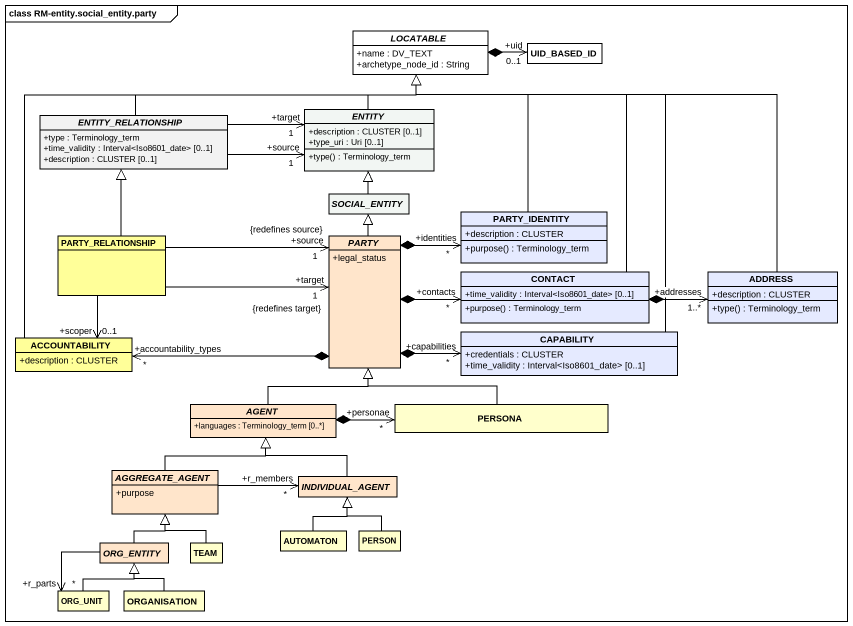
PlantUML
@startuml
mainframe class RM-entity.social_entity.party
hide circle
hide empty members
skinparam classAttributeIconSize 0
abstract class LOCATABLE #FFFFFF {
  +name : DV_TEXT
  +archetype_node_id : String
}
class UID_BASED_ID #FFFFFF
abstract class "ENTITY" as ENTITY_ #F2F6F3 {
  +description : CLUSTER [0..1]
  +type_uri : Uri [0..1]
  +type() : Terminology_term
}
abstract class ENTITY_RELATIONSHIP #F2F2F2 {
  +type : Terminology_term
  +time_validity : Interval<Iso8601_date> [0..1]
  +description : CLUSTER [0..1]
}
abstract class SOCIAL_ENTITY #F2F6F3
class PARTY_IDENTITY #E5EAFF {
  +description : CLUSTER
  +purpose() : Terminology_term
}
class PARTY_RELATIONSHIP #FFFF99
abstract class PARTY #FFE5CB {
  +legal_status
}
class CONTACT #E5EAFF {
  +time_validity : Interval<Iso8601_date> [0..1]
  +purpose() : Terminology_term
}
class ADDRESS #E5EAFF {
  +description : CLUSTER
  +type() : Terminology_term
}
class ACCOUNTABILITY #FFFF99 {
  +description : CLUSTER
}
class CAPABILITY #E5EAFF {
  +credentials : CLUSTER
  +time_validity : Interval<Iso8601_date> [0..1]
}
abstract class "AGENT" as AGENT_ #FFE5CB {
  +languages : Terminology_term [0..*]
}
class PERSONA
abstract class AGGREGATE_AGENT #FFE5CB {
  +purpose
}
abstract class INDIVIDUAL_AGENT #FFE5CB
class AUTOMATON
class "PERSON" as PERSON_
abstract class ORG_ENTITY #FFE5CB
class TEAM
class ORG_UNIT
class ORGANISATION
UID_BASED_ID "+uid\n0..1" <-left-* LOCATABLE
ENTITY_ -up-|> LOCATABLE
ENTITY_ "+source\n1" <-left- ENTITY_RELATIONSHIP
ENTITY_ "+target\n1" <-left- ENTITY_RELATIONSHIP
ENTITY_RELATIONSHIP -right-|> LOCATABLE
SOCIAL_ENTITY -up-|> ENTITY_
PARTY_IDENTITY -up-|> LOCATABLE
PARTY_RELATIONSHIP -up-|> ENTITY_RELATIONSHIP
PARTY_RELATIONSHIP --> "+scoper\n0..1" ACCOUNTABILITY
PARTY -up-|> SOCIAL_ENTITY
PARTY *-right-> "+identities\n*" PARTY_IDENTITY
PARTY "+source\n1\n{redefines source}" <-left- PARTY_RELATIONSHIP
PARTY "+target\n1\n{redefines target}" <-left- PARTY_RELATIONSHIP
PARTY *-right-> "+contacts\n*" CONTACT
PARTY *-left-> "*\n+accountability_types" ACCOUNTABILITY
PARTY *-right-> "+capabilities\n*" CAPABILITY
CONTACT -up-|> LOCATABLE
CONTACT *-right-> "+addresses\n1..*" ADDRESS
ADDRESS -up-|> LOCATABLE
ACCOUNTABILITY -up-|> LOCATABLE
CAPABILITY -up-|> LOCATABLE
AGENT_ -up-|> PARTY
AGENT_ *-right-> "+personae\n*" PERSONA
PERSONA -up-|> PARTY
AGGREGATE_AGENT -up-|> AGENT_
INDIVIDUAL_AGENT -up-|> AGENT_
INDIVIDUAL_AGENT "+r_members\n*" <-left- AGGREGATE_AGENT
AUTOMATON -up-|> INDIVIDUAL_AGENT
PERSON_ -up-|> INDIVIDUAL_AGENT
ORG_ENTITY -up-|> AGGREGATE_AGENT
ORG_ENTITY --> "+r_parts\n*" ORG_UNIT
TEAM -up-|> AGGREGATE_AGENT
ORG_UNIT -up-|> ORG_ENTITY
ORGANISATION -up-|> ORG_ENTITY
@enduml
